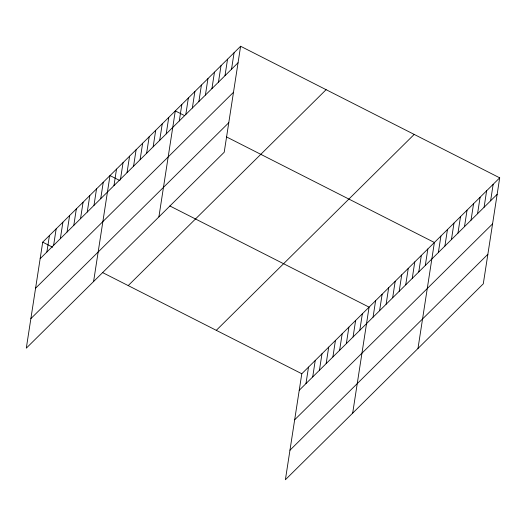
<?xml version="1.0" encoding="UTF-8"?>
<svg xmlns="http://www.w3.org/2000/svg" width="526" height="526" viewBox="0 0 526 526"><rect width="100%" height="100%" fill="white"/><g stroke="black" fill="none" stroke-linecap="round" stroke-linejoin="round"><path stroke-width="0.79" d="M240.612 46.255L42.711 242.17L26.3 348.159L224.207 152.244L240.612 46.255L499.7 177.841L483.289 283.83L285.388 479.745L301.792 373.756L499.7 177.841M46.88 252.007L49.437 235.51M53.613 245.346L56.164 228.849M60.339 238.686L62.896 222.189M67.072 232.025L69.623 215.522M73.798 225.365L76.349 208.861M80.524 218.704L83.082 202.201M87.257 212.044L89.808 195.54M93.983 205.377L96.541 188.88M100.716 198.716L103.267 182.22M93.589 281.548L109.993 175.559L119.967 180.622M113.971 185.593L116.529 169.096M120.5 179.129L123.058 162.626M127.036 172.66L129.587 156.163M133.565 166.196L136.122 149.7M140.094 159.733L142.651 143.23M146.629 153.27L149.18 136.767M153.158 146.8L155.709 130.303M159.687 140.337L162.245 123.84M166.216 133.874L168.774 117.37M158.898 216.896L175.303 110.907L184.567 115.615M179.281 120.941L181.838 104.444M185.81 114.477L188.367 97.974M192.345 108.014L194.896 91.511M198.874 101.544L201.425 85.048M205.403 95.081L207.961 78.584M211.932 88.618L214.49 72.115M218.468 82.148L221.019 65.651M224.996 75.685L227.554 59.188M231.525 69.222L234.083 52.718M305.968 383.592L308.525 367.095M312.7 376.932L315.252 360.435M319.427 370.271L321.984 353.768M326.159 363.611L328.711 347.107M332.886 356.95L335.437 340.447M339.612 350.29L342.17 333.786M346.345 343.623L348.896 327.126M353.071 336.962L355.629 320.465M359.797 330.302L362.355 313.805M352.676 413.134L369.081 307.145L169.845 205.955M373.059 317.178L375.617 300.681M379.588 310.715L382.146 294.212M386.123 304.245L388.675 287.748M392.652 297.782L395.204 281.285M399.181 291.319L401.739 274.815M405.717 284.849L408.268 268.352M412.246 278.385L414.797 261.889M418.775 271.922L421.333 255.426M425.304 265.459L427.862 248.956M417.986 348.482L434.391 242.493L226.601 136.964M438.368 252.526L440.919 236.029M444.897 246.063L447.455 229.56M451.433 239.593L453.984 223.096M457.962 233.13L460.513 216.633M464.491 226.667L467.049 210.17M471.02 220.203L473.578 203.7M477.555 213.734L480.106 197.237M484.084 207.27L486.635 190.774M490.613 200.807L493.171 184.304M40.154 258.667L238.061 62.758M35.584 288.202L233.485 92.287M30.87 318.625L228.777 122.716M128.206 285.592L326.113 89.676M216.298 330.328L414.199 134.419M299.241 390.253L497.149 194.337M294.672 419.787L492.573 223.872M289.957 450.21L487.865 254.301M42.711 242.17L52.685 247.233M102.557 272.567L301.792 373.756"/></g></svg>
